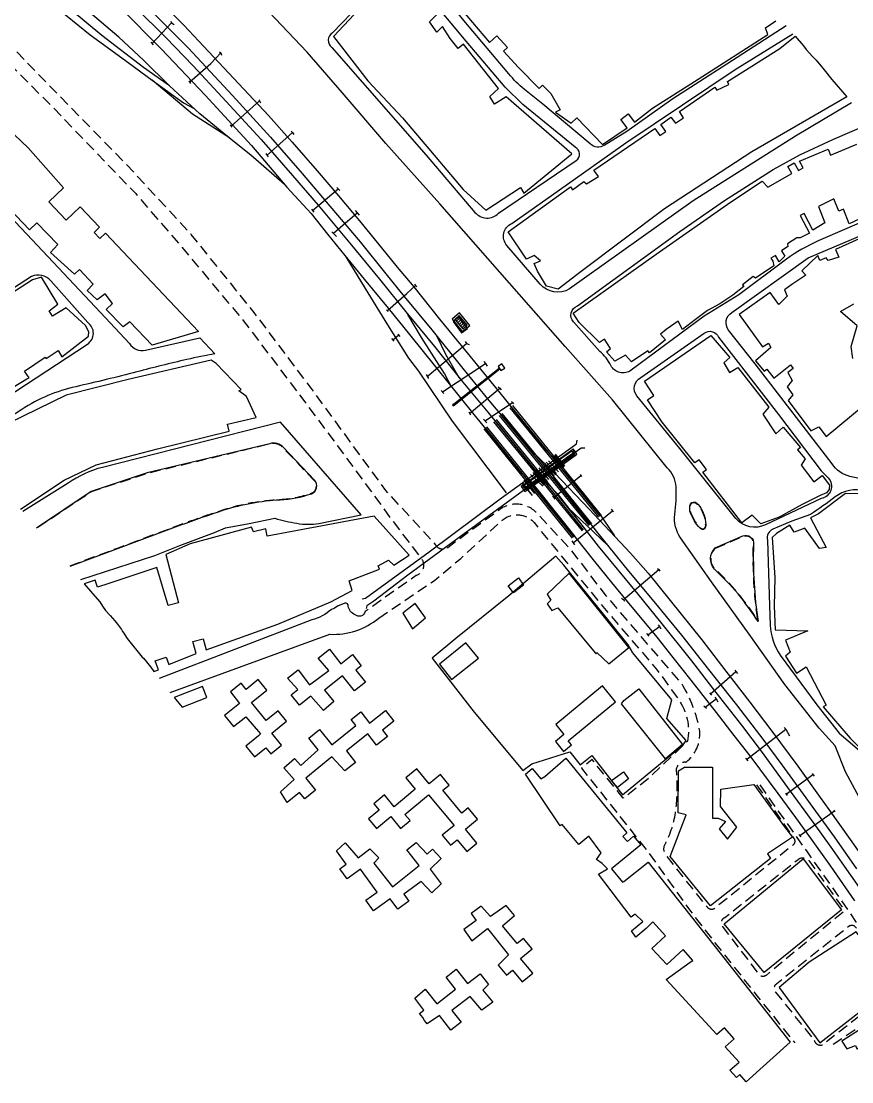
# Model space of a CAD drawing. Header units: metres. Extents: x 320405 to 332543, y 7395686 to 7410003.
# Drawn here: x 323756 to 324151, y 7399943 to 7400448 of the extents above; entities that cross this region are included whole.
import ezdxf

# ---------------------------------------------------------------- set-up
doc = ezdxf.new("R2010")
doc.units = ezdxf.units.M
doc.header["$LTSCALE"] = 10
doc.header["$MEASUREMENT"] = 0
for name, pattern in [('CENTER', [1.5, 0.75, -0.25, 0.25, -0.25]), ('CONTINUO', [0]), ('DASHED', [0.75, 0.5, -0.25]), ('TRACEJADO', [8.7, 8, -0.7]), ('TRACO-PONTO', [9.4, 8, -0.7, 0, -0.7])]:
    doc.linetypes.add(name, pattern=pattern)
for name, color, linetype in [('ALINHAMENTO_CORTES', 45, 'Continuous'), ('BUEIRO', 151, 'Continuous'), ('CAIXA', 45, 'Continuous'), ('Canteiro', 45, 'DASHED'), ('EDIFICAÇÃO', 30, 'Continuous'), ('Edificações', 30, 'Continuous'), ('EIXO', 45, 'CENTER'), ('H_EDIFICAÇÃO', 30, 'Continuous'), ('LASTRO', 45, 'Continuous'), ('Linha Férrea', 20, 'Continuous'), ('MURO', 30, 'Continuous'), ('PARALASTRO', 45, 'Continuous'), ('PASSARELA', 45, 'Continuous'), ('PILAR', 45, 'Continuous'), ('Pontes e Viadutos', 190, 'Continuous'), ('PONTOS', 45, 'Continuous'), ('Portico', 45, 'Continuous'), ('Subestacao Elétrica', 45, 'Continuous'), ('TRILHO', 45, 'Continuous'), ('Vias Primárias', 230, 'Continuous'), ('Vias Secundárias', 230, 'DASHED')]:
    doc.layers.add(name, color=color, linetype=linetype)

msp = doc.modelspace()

# ---------------------------------------------------------------- linework, layer by layer
at = {"layer": 'ALINHAMENTO_CORTES', "linetype": 'TRACO-PONTO'}
msp.add_polyline3d([(323995.39, 7400225.82, 739.41), (323995.41, 7400225.84, 738), (323995.54, 7400225.93, 737.08), (323995.54, 7400225.93, 730.2), (323995.61, 7400225.98, 738), (323995.62, 7400225.99, 739.41), (323995.86, 7400226.16, 730.18), (323995.92, 7400226.21, 729.02), (323997.61, 7400227.42, 729.14), (323997.81, 7400227.57, 737.93), (323998.25, 7400227.88, 728.95), (323998.39, 7400227.98, 737.92), (323998.56, 7400228.11, 739.33), (323998.93, 7400228.37, 729.14), (324000.12, 7400229.23, 739.27), (324000.59, 7400229.56, 737.83), (324002.4, 7400230.87, 729.23), (324002.5, 7400230.94, 729.23), (324003.03, 7400231.32, 729.04), (324003.15, 7400231.41, 729.04), (324003.65, 7400231.77, 739.12), (324003.69, 7400231.8, 729.23), (324003.78, 7400231.87, 729.23), (324004.05, 7400232.06, 737.71), (324004.5, 7400232.39, 737.67), (324005.67, 7400233.23, 729.23), (324006.3, 7400233.68, 729.03), (324006.52, 7400233.84, 739.02), (324006.96, 7400234.15, 729.21), (324007.09, 7400234.25, 729.21), (324007.75, 7400234.72, 729.01), (324008.05, 7400234.94, 737.53), (324008.4, 7400235.19, 729.17), (324009.69, 7400236.12, 738.87), (324010.13, 7400236.44, 737.44), (324010.66, 7400236.82, 729.19), (324011.3, 7400237.28, 729), (324011.94, 7400237.74, 729.18), (324013.01, 7400238.51, 738.73), (324013.98, 7400239.21, 737.25), (324014.09, 7400239.29, 738.66), (324015.08, 7400240, 737.2), (324016.11, 7400240.74, 738.56), (324018.25, 7400242.28, 738.42), (324018.28, 7400242.3, 737.01), (324018.65, 7400242.57, 728.55), (324018.66, 7400242.58, 736.04), (324018.75, 7400242.64, 736.99), (324018.94, 7400242.78, 738.4)], dxfattribs=at)
at = {"layer": 'BUEIRO', "linetype": 'TRACEJADO', "flags": 128}
for points in [[(323961.6, 7400265.75), (323983.35, 7400282.92)], [(323961.96, 7400265.29), (323983.72, 7400282.46)]]:
    msp.add_lwpolyline(points, dxfattribs=at)
at = {"layer": 'CAIXA', "linetype": 'CONTINUO'}
for points in [[(323982.85, 7400283.71, 728.69), (323984.22, 7400281.67, 728.69), (323986.04, 7400282.89, 728.69), (323984.66, 7400284.93, 728.7)], [(323961.12, 7400265.42, 730.6), (323961.48, 7400264.93, 730.6), (323961.95, 7400265.28, 730.58), (323961.61, 7400265.76, 730.58)]]:
    msp.add_polyline3d(points, close=True, dxfattribs=at)
at = {"layer": 'Canteiro', "flags": 128}
msp.add_lwpolyline([(323778.91, 7400188.77), (323801.96, 7400197.34), (323831.57, 7400208.37, -0.011241), (323852.19, 7400215.52, -0.066064), (323878.96, 7400220.38, 0.07239), (323893.8, 7400223.27, 0.543884), (323895.27, 7400229.34), (323880.45, 7400244.91, 0.295583), (323874.08, 7400246.69), (323815.73, 7400232.76), (323789.04, 7400223.96), (323762.96, 7400206.56)], format="xyb", dxfattribs=at)
msp.add_lwpolyline([(324076.57, 7400210.06), (324074.83, 7400213.59), (324074.44, 7400214.85), (324074.32, 7400216.09), (324074.38, 7400217.3), (324074.74, 7400218.04), (324075.3, 7400218.75), (324075.74, 7400218.89), (324076.8, 7400218.87), (324077.56, 7400218.33), (324078.08, 7400217.83), (324078.75, 7400216.86), (324079.25, 7400216.06), (324080.03, 7400214.63), (324080.95, 7400212.36), (324081.3, 7400210.91), (324081.45, 7400209.67), (324081.6, 7400208.26), (324081.53, 7400207.14), (324081.19, 7400206.6), (324080.68, 7400206.22), (324080.17, 7400206.22), (324079.32, 7400206.6), (324078.39, 7400207.65), (324077.56, 7400208.65), (324076.88, 7400209.71)], close=True, dxfattribs=at)
msp.add_lwpolyline([(324086.45, 7400197.14), (324099.46, 7400202.76, -0.593892), (324104.33, 7400198.95, 0.044193), (324106.37, 7400163.05, 0.064554), (324086.05, 7400187.32, -0.399523)], format="xyb", close=True, dxfattribs=at)
at = {"layer": 'EDIFICAÇÃO', "linetype": 'CONTINUO'}
for points in [[(323964.49, 7400309.14, 729.66), (323960.91, 7400306.17, 729.66), (323965.8, 7400300.26, 729.66), (323969.38, 7400303.22, 729.64)], [(323964.36, 7400307.88, 729.7), (323962.19, 7400306.09, 729.7), (323965.98, 7400301.51, 729.69), (323968.15, 7400303.3, 729.68)]]:
    msp.add_polyline3d(points, close=True, dxfattribs=at)
at = {"layer": 'Edificações'}
for points in [[(323962.57, 7400457.03), (323978.69, 7400437.85), (323982.21, 7400441.08), (323987.33, 7400435.51), (323985.49, 7400433.81), (323992.61, 7400426.07), (324002.43, 7400416.04), (324004.06, 7400417.63), (324007.94, 7400413.67), (324012.4, 7400405.93), (324010.25, 7400404.7), (324017.64, 7400399.53), (324020.32, 7400402.11), (324032.54, 7400389.43), (324044.34, 7400397.29), (324041.27, 7400401.23), (324044.74, 7400403.93), (324047.81, 7400399.99), (324056.4, 7400406.68), (324078.19, 7400420.47), (324111.28, 7400441.66), (324110.2, 7400444.96), (324115.23, 7400448.17)], [(323919.22, 7400456.48), (323904.38, 7400440.73), (323920.78, 7400419.73), (323937.34, 7400402.04), (323950.7, 7400386.4), (323966.15, 7400367.92), (323976.96, 7400358.14), (323993.44, 7400368.81), (323995.15, 7400366.17), (324017.97, 7400384.99), (323986.69, 7400412.09), (323981.16, 7400408.64), (323978.96, 7400412.18), (323983, 7400416.09), (323966.3, 7400437.08), (323963.76, 7400435.06), (323959.95, 7400439.85), (323956.38, 7400445.52), (323953.7, 7400442.81), (323950.1, 7400447.81), (323954.15, 7400451.8)], [(324141.88, 7400420.38), (324148.91, 7400412.04), (324103.7, 7400385.82), (324062.14, 7400358.75), (324022.43, 7400328.88), (324011.51, 7400320.55), (324005.94, 7400321.94), (324001.55, 7400329.11), (324000, 7400332.7), (324003.09, 7400334.03), (324000, 7400336.43), (323996.35, 7400334.82), (323987.57, 7400347.77), (324017.29, 7400369.21), (324018.28, 7400367.84), (324023.68, 7400371.73), (324024.98, 7400370.67), (324030.69, 7400374.19), (324028.4, 7400377.11), (324057.55, 7400397), (324059.89, 7400393.57), (324062.72, 7400395.51), (324060.42, 7400398.89), (324065.19, 7400402.38), (324067.31, 7400399.5), (324071.23, 7400402.03), (324069.3, 7400405.02), (324086.08, 7400416.62), (324087.04, 7400415.23), (324092.82, 7400417.98), (324092.17, 7400419.34), (324117.13, 7400435.09), (324124.35, 7400440.89), (324128.27, 7400436.33), (324129.62, 7400434.64), (324132.67, 7400431.2), (324134.37, 7400429.45), (324138.13, 7400424.92), (324141.88, 7400420.38)], [(323745.81, 7400400.31), (323758.99, 7400387.78), (323775.82, 7400368.7), (323768.82, 7400362.06), (323777.11, 7400353.32), (323783.79, 7400359.65), (323792.99, 7400349.94), (323790.36, 7400347.44), (323793.09, 7400344.55), (323795.77, 7400347.09), (323840.04, 7400300.36), (323818.06, 7400293.73), (323807.42, 7400304.89), (323804.14, 7400302.51), (323796.13, 7400310.71), (323799.11, 7400313.62), (323795.56, 7400318.29), (323791.81, 7400315.45), (323787.09, 7400319.85), (323789.9, 7400322.87), (323783.39, 7400329.87), (323781.04, 7400327.68), (323769.62, 7400337.88), (323773.01, 7400341.68), (323763.07, 7400352.07), (323759.65, 7400348.8), (323746.91, 7400362.12)], [(324160.5, 7400356.49), (324150.15, 7400351.64), (324147.43, 7400358.54), (324145.14, 7400357.64), (324142.84, 7400363.51), (324135.41, 7400359.76), (324138.52, 7400352.06), (324132.77, 7400348.6), (324128.69, 7400356.45), (324126.81, 7400355.48), (324131.12, 7400347.21), (324126.82, 7400344.97), (324125.11, 7400344.99), (324120.71, 7400342.04), (324120.94, 7400340.83), (324117.79, 7400338.66), (324119.47, 7400336.22), (324116.81, 7400333.51), (324115, 7400336.57), (324112.8, 7400335.27), (324113.67, 7400333.8), (324114.21, 7400331.58), (324105.45, 7400325.65), (324104.31, 7400326.51), (324099.35, 7400322.58), (324099.95, 7400321.82), (324094.73, 7400317.68), (324088.42, 7400313.49), (324082.57, 7400310.24), (324076.94, 7400306.1), (324070.76, 7400301.26), (324068.56, 7400305.19), (324062.9, 7400301.3), (324060.23, 7400299.03), (324062.56, 7400296.29), (324054.95, 7400290.08), (324054.1, 7400291.13), (324046.34, 7400285.94), (324043.54, 7400288.97), (324038.48, 7400286.17), (324034.53, 7400290.6), (324036.36, 7400292.23), (324033.58, 7400296.66), (324031.08, 7400295.09), (324021.48, 7400304.56), (324018.53, 7400309.05), (324058.22, 7400337.12), (324093.63, 7400361.84), (324108.62, 7400371.85), (324111.39, 7400368.97), (324122.86, 7400375.52), (324120.92, 7400378.93), (324123.86, 7400380.61), (324125.93, 7400376.98), (324128.25, 7400378.31), (324126.44, 7400381.47), (324140.04, 7400387.12), (324141.2, 7400384.35), (324153.73, 7400389.56)], [(324157.96, 7400345.82), (324143.53, 7400339.41), (324145.2, 7400335.67), (324140.07, 7400334.16), (324139.09, 7400335.35), (324136.11, 7400334.11), (324135.12, 7400336.47), (324127.53, 7400329.26), (324129.49, 7400327.2), (324122.71, 7400322.65), (324119.29, 7400320.15), (324120.59, 7400317.12), (324116.63, 7400313.22), (324112.51, 7400318.95), (324097.76, 7400308.37), (324108.74, 7400293.07), (324111.59, 7400294.79), (324112.83, 7400292.73), (324105.54, 7400286.4), (324109.54, 7400281.41), (324110.83, 7400282.44), (324114.27, 7400278.15), (324122.11, 7400284.43), (324123.45, 7400282.75), (324120.92, 7400280.73), (324122.9, 7400277.02), (324120.48, 7400273.98), (324123.28, 7400270.2), (324121.04, 7400267.44), (324131.83, 7400253.08), (324135.69, 7400254.9), (324139.09, 7400250.25), (324169.8, 7400275.74)], [(323734.12, 7400263.19), (323758.25, 7400277.78), (323759.43, 7400278.23), (323757.25, 7400281.5), (323767.13, 7400288.06), (323767.58, 7400287.39), (323773.32, 7400291.2), (323774.99, 7400288.26), (323787.72, 7400298.04), (323787.79, 7400300.1), (323786.28, 7400303.13), (323777.06, 7400311.6), (323770.56, 7400307.59), (323768.94, 7400310.21), (323773.03, 7400313.33), (323765.32, 7400326.11), (323761.08, 7400324.98), (323734.85, 7400308.11)], [(324151.86, 7400287.38), (324151.12, 7400293.17), (324153.95, 7400303.02), (324145.99, 7400309.81), (324152.28, 7400313.54)], [(323755.26, 7400215.78), (323776.07, 7400229.52), (323791.3, 7400236.75), (323820.63, 7400244.5), (323854.73, 7400252.83), (323853.93, 7400256.11), (323867.56, 7400259.44), (323862.93, 7400269.37), (323859.33, 7400272.1), (323860.43, 7400272.7), (323848.51, 7400285.11), (323846.17, 7400286.67), (323806.64, 7400277.48), (323777.01, 7400269.95), (323749.68, 7400256.72)], [(324158.63, 7400222.98), (324148.41, 7400223.21), (324135.52, 7400213.56), (324131.71, 7400211.58), (324139.08, 7400197.4), (324136.01, 7400197.03), (324128.95, 7400206.59), (324123.87, 7400204.72), (324121.8, 7400208.02), (324115.48, 7400204.05), (324113.34, 7400202.24), (324114.63, 7400183.2), (324114.38, 7400169.58), (324114.88, 7400158.25), (324130.37, 7400157.75), (324119.71, 7400153.32), (324122.06, 7400147.67), (324119.76, 7400145.69), (324125.05, 7400137.65), (324129.58, 7400140.62), (324139.07, 7400122.34), (324137.65, 7400121.6), (324150.52, 7400106.66), (324160.3, 7400097.03)], [(323946.92, 7399973.63), (323945.43, 7399975.64), (323947.42, 7399977.12), (323943.15, 7399982.86), (323948.05, 7399987.13), (323953.69, 7399980.18), (323962.62, 7399987.14), (323958.1, 7399992.95), (323962.92, 7399996.7), (323968.29, 7399989.8), (323974.3, 7399994.48), (323978.28, 7399989.36), (323975.55, 7399986.68), (323980.27, 7399980.92), (323975.08, 7399977.09), (323969.6, 7399983.71), (323960.81, 7399977.04), (323965.18, 7399971.39), (323960.3, 7399967.62), (323954.88, 7399974.62), (323949.07, 7399970.58), (323947.81, 7399972.3), (323946.92, 7399973.63)]]:
    msp.add_lwpolyline(points, dxfattribs=at)
for points in [[(323964.21, 7400307.1), (323961.46, 7400305.07), (323965.48, 7400299.63), (323968.32, 7400301.73)], [(324099.02, 7400209.27), (324080.45, 7400233.39), (324082.09, 7400234.61), (324078.63, 7400239.27), (324076.63, 7400237.78), (324061.08, 7400257.16), (324054.09, 7400267.83), (324057.11, 7400269.8), (324052.66, 7400276.59), (324084.19, 7400298.33), (324093.31, 7400287.91), (324090.39, 7400285.36), (324093.11, 7400280.77), (324097.04, 7400283.1), (324111.83, 7400264.22), (324109.01, 7400260.92), (324115.2, 7400251.53), (324118.62, 7400254.82), (324126.94, 7400245.15), (324125.47, 7400243.89), (324129.09, 7400239.68), (324127.3, 7400236.7), (324133.33, 7400228.79), (324137.17, 7400231.73), (324140.66, 7400227.17), (324140.5, 7400225.02), (324139.27, 7400223.49), (324136.35, 7400222.23), (324127.77, 7400217.94), (324116.79, 7400211.9), (324107.99, 7400208.7), (324103.88, 7400212.85)], [(323818.85, 7400138.46), (323820.98, 7400139.18), (323819.53, 7400143.46), (323824.76, 7400145.23), (323825.94, 7400141.74), (323839.04, 7400146.99), (323837.47, 7400152.68), (323842.27, 7400154.01), (323843.74, 7400148.71), (323877.9, 7400160.92), (323903.13, 7400171.6), (323913.38, 7400176.94), (323911.93, 7400181.6), (323926.3, 7400187.12), (323925.7, 7400188.68), (323930.66, 7400191.48), (323933.21, 7400189), (323940.54, 7400193.8), (323923.83, 7400212.35), (323884.78, 7400205.07), (323872.85, 7400202.93), (323872.24, 7400206.33), (323866.31, 7400204.91), (323865.31, 7400207.17), (323836.13, 7400199.18), (323824.58, 7400194.06), (323830.58, 7400171.07), (323825.71, 7400169.8), (323820.31, 7400187.94), (323797.36, 7400180.26), (323791.97, 7400178.53), (323790.87, 7400181.95), (323785.7, 7400180.15), (323789.56, 7400175.6), (323793.02, 7400171.58), (323794.43, 7400169.56), (323795.84, 7400167.53), (323798.05, 7400165.07), (323800.26, 7400162.61), (323801.52, 7400160.89), (323803.38, 7400158.34), (323803.97, 7400157.52), (323804.49, 7400156.73), (323805.83, 7400154.66), (323806.15, 7400154.15), (323813.31, 7400145.24), (323813.88, 7400144.73), (323817.32, 7400140.49)], [(324029.55, 7400146.81), (324029.93, 7400147.4), (324035.52, 7400142.03), (324045.2, 7400149.82), (324016.68, 7400185.23), (324006.2, 7400175.29), (324007.98, 7400172.35), (324006.16, 7400170.68), (324008.43, 7400167.51), (324011.33, 7400168.81), (324029.14, 7400147.3)], [(323992.49, 7400182.94), (323995.02, 7400179.55), (323990.1, 7400175.88), (323987.64, 7400179.18)], [(323943.37, 7400170.77), (323937.4, 7400166.24), (323942.07, 7400158.78), (323948.23, 7400163.94)], [(323887.44, 7400129.82), (323882.45, 7400135.32), (323887.56, 7400139.19), (323892.99, 7400132.03), (323902.12, 7400138.96), (323897.16, 7400144.77), (323902.44, 7400149), (323907.96, 7400142.08), (323913.43, 7400146.46), (323917.68, 7400141.15), (323915.05, 7400139.04), (323919.6, 7400133.35), (323914.46, 7400129.24), (323908.75, 7400136.38), (323900.21, 7400129.55), (323904.53, 7400124.15), (323899.67, 7400119.81), (323893.57, 7400126.62), (323888.18, 7400122.4), (323884.32, 7400127.33)], [(323960.63, 7400134.6), (323973.53, 7400144.83), (323967.46, 7400151.99), (323954.91, 7400141.87)], [(323868.7, 7400107.73), (323862.62, 7400102.79), (323866.71, 7400097.75), (323872.12, 7400102.15), (323874.5, 7400099.21), (323879.63, 7400103.38), (323875.04, 7400109.02), (323882.03, 7400114.7), (323877.99, 7400119.67), (323872.36, 7400115.1), (323865.37, 7400123.71), (323872.6, 7400129.58), (323868.53, 7400134.59), (323862.78, 7400129.91), (323860.43, 7400132.81), (323855.32, 7400128.66), (323859.7, 7400123.14), (323852.57, 7400117.47), (323856.75, 7400112.21), (323862.63, 7400116.88), (323869.7, 7400108.79)], [(323832.34, 7400121.39), (323844.06, 7400126.11), (323841.97, 7400131.32), (323828.52, 7400126.08), (323829.26, 7400125.16), (323830.8, 7400123.28)], [(324014.03, 7400100.36), (324017.86, 7400103.52), (324016.3, 7400105.42), (324038.83, 7400123.97), (324032.6, 7400131.53), (324010.32, 7400113.18), (324014.21, 7400108.45), (324010.14, 7400105.1)], [(324062.61, 7400096.9), (324041.62, 7400123.03), (324042.81, 7400124.54), (324049.93, 7400130.12), (324070.72, 7400103.61)], [(323885.63, 7400087.04), (323880.78, 7400092.49), (323885.84, 7400096.99), (323888.8, 7400093.65), (323897.18, 7400101.1), (323892.6, 7400106.66), (323897.79, 7400110.79), (323903.58, 7400103.5), (323915.1, 7400112.65), (323912.76, 7400115.59), (323917.37, 7400119.25), (323921.65, 7400113.86), (323929.18, 7400119.84), (323933.17, 7400114.81), (323927.73, 7400110.48), (323930.14, 7400107.45), (323924.98, 7400103.36), (323920.72, 7400108.72), (323910.57, 7400100.66), (323914.95, 7400095.15), (323909.81, 7400091.06), (323903.7, 7400097.74), (323891.27, 7400087.63), (323895.87, 7400081.98), (323890.7, 7400077.78), (323888.22, 7400080.82), (323882.42, 7400076.09), (323879.12, 7400081.11)], [(324074.37, 7400000), (324075.55, 7400000.74), (324070.96, 7400006.06), (324063.18, 7399998.85), (324056.06, 7400006.53), (324062.64, 7400012.63), (324056.6, 7400019.14), (324053.32, 7400016.1), (324048.48, 7400011.89), (324046.42, 7400014.99), (324051.87, 7400019.41), (324048.1, 7400022.79), (324046.3, 7400021.42), (324030.69, 7400041.91), (324035.02, 7400044.46), (324032.42, 7400047.07), (324029.77, 7400048.84), (324031.89, 7400052.02), (324026.02, 7400060.04), (324021.34, 7400056.11), (324013.38, 7400065.61), (324012.43, 7400064.97), (323995.91, 7400089.58), (323999.04, 7400092.26), (324003.27, 7400087.31), (324005.04, 7400088.42), (324015.1, 7400097.22), (324044.11, 7400061.54), (324042.29, 7400059.92), (324044.41, 7400057.43), (324047.39, 7400059.97), (324050.91, 7400055.85), (324036.8, 7400044.47), (324042.13, 7400038.06), (324042.72, 7400038.37), (324054.4, 7400047.66), (324088.59, 7400004.25), (324122.03, 7399961.86), (324100.96, 7399943.05), (324097.94, 7399946.45), (324096.4, 7399945.07), (324093.3, 7399948.55), (324097.63, 7399952.42), (324091.08, 7399959.77), (324095.33, 7399963.56), (324090.66, 7399968.8), (324087.04, 7399965.57), (324062.95, 7399991.75)], [(323961.85, 7400065.15), (323956.21, 7400060.48), (323960.2, 7400055.66), (323963.36, 7400058.27), (323968, 7400052.67), (323972.76, 7400056.61), (323967.24, 7400063.28), (323973.02, 7400068.06), (323968.54, 7400073.47), (323965.54, 7400070.98), (323956.52, 7400081.87), (323959.53, 7400084.37), (323955.4, 7400089.35), (323950, 7400084.88), (323944.09, 7400092.02), (323938.93, 7400087.74), (323943.36, 7400082.39), (323933.3, 7400074.05), (323928.68, 7400079.62), (323923.62, 7400075.43), (323926.12, 7400072.41), (323921.11, 7400068.27), (323924.89, 7400063.7), (323931.71, 7400069.34), (323936.38, 7400063.7), (323940.9, 7400067.44), (323938.47, 7400070.36), (323949.68, 7400079.64)], [(324039.72, 7400083.13), (324036.94, 7400086.58), (324042.56, 7400090.65), (324044.97, 7400087.34)], [(324084.04, 7400026.84), (324064.86, 7400050.31), (324072.37, 7400070.14), (324068.69, 7400071.17), (324068.86, 7400091.19), (324071.58, 7400092.89), (324085.03, 7400092.88), (324085.01, 7400068.64), (324087.75, 7400068.63), (324091.24, 7400067.02), (324088.09, 7400063.44), (324092.15, 7400058.52), (324096.64, 7400064.33), (324088.84, 7400074.12), (324088.89, 7400082.36), (324104.66, 7400084.6), (324119.32, 7400064.4), (324123.07, 7400059.61), (324111.2, 7400051.59), (324112.67, 7400049.42)], [(323916.11, 7400049.69), (323921.71, 7400053.91), (323926.08, 7400049.62), (323923.64, 7400047.14), (323932.56, 7400035.91), (323945.23, 7400045.97), (323939.29, 7400053.45), (323943.77, 7400057.01), (323949.09, 7400051.39), (323951.6, 7400053.78), (323955.76, 7400049.39), (323950.45, 7400044.37), (323955.7, 7400037.27), (323951.27, 7400033.04), (323946.2, 7400038.36), (323937.96, 7400032.42), (323940.34, 7400029.11), (323935.04, 7400025.29), (323931.48, 7400030.22), (323923.55, 7400024.49), (323919.9, 7400029.54), (323925.23, 7400033.39), (323917.34, 7400044.33), (323910.94, 7400039.71), (323907.48, 7400044.5), (323910.47, 7400046.66), (323905.91, 7400052.98), (323910.04, 7400056.91)], [(324109.53, 7399995.14), (324090.49, 7400018.19), (324128.14, 7400049.27), (324146.41, 7400024.92)], [(323977.86, 7400016.06), (323987.75, 7400003.45), (323982.88, 7399998.59), (323986.77, 7399993.9), (323989.64, 7399996.28), (323994.35, 7399990.61), (323999.41, 7399994.8), (323993.59, 7400001.81), (323999.06, 7400006.35), (323994.94, 7400011.32), (323991.98, 7400008.86), (323984.91, 7400017.39), (323990.68, 7400022.18), (323986.65, 7400027.05), (323979.29, 7400021.77), (323974.85, 7400026.66), (323969.95, 7400023.12), (323972.35, 7400019.8), (323966.44, 7400015.53), (323970.33, 7400010.16)], [(324130.98, 7400000), (324116.74, 7399987.99), (324136.16, 7399961.64), (324171.15, 7399988.87), (324161.19, 7400004.13), (324153.39, 7400014.49)], [(324164.82, 7399974.07), (324146.66, 7399962.44), (324149.03, 7399958.74), (324153.17, 7399960.29), (324153.76, 7399958.72), (324168.66, 7399967.57)]]:
    msp.add_lwpolyline(points, close=True, dxfattribs=at)
at = {"layer": 'EIXO', "linetype": 'CONTINUO'}
for points in [[(324026.77, 7400208.37, 728.86), (324008.6, 7400230.79, 729.01), (324004, 7400236.57, 729.05), (323984.15, 7400260.83, 729.2)], [(324031.39, 7400212.35, 728.79), (324013.24, 7400234.87, 728.98), (324008.73, 7400240.45, 729.03), (323989.27, 7400264.48, 729.23)], [(324023.6, 7400205.85, 728.82), (324005.6, 7400228.08, 729.02), (324000.74, 7400234.2, 729.06), (323981.42, 7400257.86, 729.25)], [(324018.85, 7400202.4, 728.8), (324001.39, 7400223.98, 728.94), (323996.16, 7400230.48, 728.97), (323976.8, 7400254.39, 729.15)], [(324010.12, 7400232.13, 728.98), (324005.18, 7400237.53, 729.03)], [(324005.76, 7400228.33, 729.02), (324000.76, 7400234.24, 729.06)]]:
    msp.add_polyline3d(points, dxfattribs=at)
at = {"layer": 'H_EDIFICAÇÃO', "color": 132, "linetype": 'CONTINUO', "flags": 128}
for points in [[(323962.31, 7400305.94), (323963.7, 7400307.34)], [(323962.95, 7400305.17), (323964.95, 7400307.17)], [(323963.59, 7400304.4), (323965.59, 7400306.39)], [(323964.23, 7400303.62), (323966.23, 7400305.62)], [(323964.87, 7400302.85), (323966.87, 7400304.85)], [(323965.51, 7400302.08), (323967.51, 7400304.07)]]:
    msp.add_lwpolyline(points, dxfattribs=at)
at = {"layer": 'LASTRO', "linetype": 'TRACEJADO'}
for p, q in [((324014.32, 7400235.78, 728.99), (324009.82, 7400241.39, 729.03)), ((324014.69, 7400236.17, 728.75), (324010.18, 7400241.83, 728.8)), ((324007.06, 7400229.79, 729.08), (324002.43, 7400235.47, 729.04)), ((324011.55, 7400233.52, 728.85), (324006.93, 7400238.78, 728.96)), ((324000.42, 7400223.2, 728.94), (323995.2, 7400229.53, 728.98)), ((324004.2, 7400226.71, 728.98), (323998.26, 7400232.25, 728.93)), ((324004.84, 7400227.2, 729.06), (323999.56, 7400233.21, 729.13))]:
    msp.add_line(p, q, dxfattribs=at)
at = {"layer": 'Linha Férrea', "flags": 128}
for points in [[(323826.28, 7400417.27), (323813.92, 7400426.08), (323793.98, 7400441.31), (323763.25, 7400466.91), (323736.89, 7400490.34), (323726.44, 7400500), (323719.33, 7400506.02), (323701.39, 7400522.95), (323677.99, 7400543.96), (323661.37, 7400560.26), (323635.07, 7400584.24), (323602.54, 7400613.66), (323569.61, 7400643.58), (323549.99, 7400661.45)], [(323542.37, 7400655.75), (323566.36, 7400636.85), (323601.74, 7400609.21), (323615.22, 7400596.05), (323639.16, 7400575.37), (323663.59, 7400552.78), (323671.17, 7400546.01), (323683.24, 7400534.45), (323707.09, 7400512.1), (323716.51, 7400503.1), (323735.05, 7400486.47), (323755, 7400468.96), (323770.92, 7400455.92), (323788.55, 7400441.6), (323803.61, 7400430.6), (323818.01, 7400420.06), (323832.89, 7400409.13), (323838.02, 7400406.42)], [(323881.1, 7400370.3), (323865.03, 7400384.25), (323855.72, 7400391.78), (323840.68, 7400403.96), (323826.28, 7400417.27), (323813.86, 7400429.56), (323802.18, 7400440.43), (323786.54, 7400453.61), (323768.1, 7400469.32), (323751.03, 7400483.93), (323732.58, 7400500), (323715.04, 7400515.08), (323699.51, 7400529.04)], [(323809.36, 7400461.23), (323822.64, 7400447.97), (323835.19, 7400435.43), (323856.38, 7400412.62), (323874.48, 7400392.84), (323889.55, 7400375.56), (323902.7, 7400359.98), (323917.1, 7400343), (323929.37, 7400327.75), (323938.15, 7400316.96), (323951.34, 7400301.05), (323966.11, 7400282.65), (323978.38, 7400267.51), (323991.64, 7400251.84), (323999.27, 7400243), (324009.83, 7400232.87), (324026.28, 7400215.75), (324045.85, 7400194.79), (324054.38, 7400185.19), (324064.88, 7400172.26), (324079.84, 7400153.45), (324091.33, 7400138.55), (324102.76, 7400123.86), (324113.32, 7400109.96), (324125.61, 7400093.27), (324136.24, 7400078.45), (324140.34, 7400072.68), (324150.56, 7400058.45), (324158.26, 7400047.63)], [(323802.73, 7400454.52), (323822.41, 7400434.69), (323843.34, 7400412.9), (323865.42, 7400388.87), (323882.12, 7400369.09), (323893.79, 7400356.51), (323901.51, 7400346.69), (323909.84, 7400336.56), (323919.01, 7400325.27), (323930.49, 7400311.43), (323940.68, 7400298.87), (323971.27, 7400260.8), (323982.79, 7400246.76), (323993.91, 7400232.8), (324001.42, 7400224.96), (324010.82, 7400213.21), (324019.59, 7400202.45), (324028.76, 7400190.85), (324036.89, 7400180.84), (324044.31, 7400171.74), (324058.41, 7400154.69), (324066.01, 7400145.01), (324074.69, 7400134.24), (324086.71, 7400118.96), (324095.19, 7400108.02), (324102.78, 7400098.32), (324116.19, 7400080.37), (324124.45, 7400068.9), (324132.02, 7400058.59), (324141.23, 7400045.74), (324152.56, 7400029.24)], [(323810.23, 7400454.46), (323824.49, 7400440.25), (323837.57, 7400426.83), (323851.44, 7400411.88), (323869.97, 7400391.68), (323884.82, 7400374.67), (323897.12, 7400360.48), (323913.06, 7400341.48), (323926.34, 7400325.18), (323938.91, 7400309.6), (323952.47, 7400293.18), (323966.04, 7400276.14), (323977.95, 7400261.86), (323988.2, 7400249.26), (324001.24, 7400233.22), (324010.93, 7400223.17), (324030.51, 7400198.12), (324049.39, 7400175.24), (324060.29, 7400161.93), (324075.02, 7400143.55), (324086.61, 7400128.36), (324098.83, 7400112.91), (324108.67, 7400099.86), (324120.71, 7400083.16), (324133.27, 7400066), (324141.34, 7400054.71), (324150.8, 7400041.49), (324159.26, 7400029.26)], [(323822.93, 7400456.42), (323833.07, 7400446.14), (323840.24, 7400438.57), (323873.42, 7400403.18), (323884.73, 7400390.41), (323896.62, 7400376.79), (323906.74, 7400364.9), (323916.83, 7400352.94), (323927.36, 7400340.18), (323934.82, 7400331), (323942.67, 7400321.54), (323954.95, 7400306.21), (323965.21, 7400293.67), (323975.86, 7400280.68), (323985.74, 7400268.55), (323997.52, 7400253.83), (324005.44, 7400244.09), (324013.35, 7400235.73), (324018.72, 7400228.92), (324030.83, 7400213.93), (324038.23, 7400202.95)], [(323854.87, 7400392.47), (323837.25, 7400403.74), (323818.01, 7400420.06)], [(323986.88, 7400223.57), (323961.13, 7400257.65), (323945.13, 7400281.48), (323940.33, 7400287.63), (323930.25, 7400303.55), (323919.62, 7400320.82), (323910.47, 7400335.79)], [(323960.64, 7400274.02), (323957.37, 7400280.31), (323951.1, 7400290.04), (323946.3, 7400297.53), (323939.88, 7400308.43)], [(323964.31, 7400278.31), (323957.96, 7400289.29), (323953.85, 7400297.92)], [(324005.12, 7400237.39), (324010, 7400229.79), (324021.45, 7400215.6), (324029.54, 7400205.29), (324045.04, 7400186.2), (324057.04, 7400171.79), (324070.27, 7400155.68), (324083.08, 7400139.38), (324096.43, 7400122.54), (324109.39, 7400105.54), (324117.98, 7400094.05), (324142.95, 7400059.72), (324153.63, 7400044.44)], [(324016.12, 7400216.52), (324035.03, 7400198.53)]]:
    msp.add_lwpolyline(points, dxfattribs=at)
at = {"layer": 'MURO', "linetype": 'CONTINUO'}
for points in [[(324019.53, 7400241.33, 736.52), (324020.33, 7400241.88, 736.54)], [(323994.55, 7400227.9, 729.12), (323994.52, 7400227.83, 730.13), (323999.03, 7400222.23, 730.29), (323999.11, 7400222.27, 728.77)], [(323994.55, 7400227.9, 729.12), (323999.11, 7400222.27, 728.77)]]:
    msp.add_polyline3d(points, dxfattribs=at)
at = {"layer": 'PARALASTRO', "linetype": 'CONTINUO'}
msp.add_polyline3d([(323995.02, 7400224.87, 737.07), (323995.76, 7400225.41, 737.07)], dxfattribs=at)
at = {"layer": 'PASSARELA', "linetype": 'TRACEJADO', "flags": 128}
for points in [[(323994.61, 7400227.13), (324017.75, 7400243.86)], [(323996.47, 7400224.72), (324019.53, 7400241.33)]]:
    msp.add_lwpolyline(points, dxfattribs=at)
at = {"layer": 'PASSARELA', "linetype": 'CONTINUO'}
for points in [[(324018.14, 7400243.49, 736.99), (323994.84, 7400226.62, 738)], [(323995.76, 7400225.41, 737.07), (324018.92, 7400242.19, 736.04)], [(323996.17, 7400225.19, 738), (324018.82, 7400241.55, 737.01)], [(324015.62, 7400239.26, 737.2), (324019.53, 7400241.33, 736.82)], [(323996.37, 7400224.65, 737.84), (323996.17, 7400225.19, 738)]]:
    msp.add_polyline3d(points, dxfattribs=at)
at = {"layer": 'PILAR', "linetype": 'CONTINUO'}
for points in [[(324017.75, 7400243.86, 736.54), (324018.54, 7400244.45, 736.52)], [(324019.53, 7400241.33, 736.52), (324017.75, 7400243.86, 736.54)], [(324019.13, 7400243.64, 728.64), (324018.31, 7400243.06, 728.62)], [(324018.31, 7400243.06, 728.62), (324018.92, 7400242.19, 728.5)], [(324018.34, 7400243.04, 736.05), (324019.15, 7400243.61, 736.05)], [(324018.92, 7400242.19, 736.04), (324018.34, 7400243.04, 736.05)], [(324020.33, 7400241.88, 736.54), (324018.54, 7400244.45, 736.52)], [(324018.92, 7400242.19, 728.5), (324019.74, 7400242.78, 728.64)], [(324018.92, 7400242.19, 736.04), (324019.73, 7400242.77, 736.03)], [(324019.74, 7400242.78, 728.64), (324019.13, 7400243.64, 728.64)], [(324019.15, 7400243.61, 736.05), (324019.73, 7400242.77, 736.03)], [(323994.61, 7400227.13, 737.59), (323993.77, 7400226.49, 737.6)], [(323993.77, 7400226.49, 737.6), (323994.4, 7400225.68, 737.07)], [(323993.78, 7400226.49, 737.89), (323994.61, 7400227.12, 737.89)], [(323995.23, 7400226.32, 730.16), (323994.39, 7400225.68, 730.76)], [(323995.23, 7400226.32, 737.08), (323994.61, 7400227.13, 737.59)], [(323995.02, 7400224.87, 737.08), (323995.63, 7400224.07, 737.53)], [(323995.63, 7400224.08, 737.84), (323996.47, 7400224.72, 737.84)], [(323995.63, 7400224.07, 737.53), (323996.47, 7400224.72, 737.53)], [(323996.47, 7400224.72, 737.53), (323995.86, 7400225.51, 737.08)]]:
    msp.add_polyline3d(points, dxfattribs=at)
for points in [[(323995.86, 7400225.51, 730.24), (323995.23, 7400226.32, 730.16), (323994.39, 7400225.68, 730.76), (323995.02, 7400224.87, 730.76)], [(323995.02, 7400224.87, 737.07), (323995.86, 7400225.51, 737.08), (323995.23, 7400226.32, 737.08), (323994.4, 7400225.68, 737.07)]]:
    msp.add_polyline3d(points, close=True, dxfattribs=at)
at = {"layer": 'Pontes e Viadutos'}
for points in [[(323918.04, 7400173.09), (323919.62, 7400173.39), (323950.07, 7400195.46), (323983.87, 7400220.57), (324020.16, 7400246.82), (324020.47, 7400248.64)], [(324024.19, 7400244.79), (324022.47, 7400244.79), (323995.02, 7400224.53), (323960.18, 7400199.26), (323939.9, 7400184.22), (323923.58, 7400171.96), (323920.38, 7400169.68), (323920.03, 7400168.41)]]:
    msp.add_lwpolyline(points, dxfattribs=at)
at = {"layer": 'PONTOS', "linetype": 'CONTINUO'}
for points in [[(324017.75, 7400243.86, 736.85), (324018.54, 7400244.44, 736.84)], [(324019.53, 7400241.33, 736.82), (324020.33, 7400241.88, 736.82)]]:
    msp.add_polyline3d(points, dxfattribs=at)
at = {"layer": 'Portico'}
for points in [[(323817.99, 7400437.47), (323827.31, 7400447.21)], [(323826.86, 7400448.02), (323827.31, 7400447.21), (323828.45, 7400446.56)], [(323817.43, 7400438.07), (323818.56, 7400436.88)], [(323835.89, 7400419.1), (323845.97, 7400427.92), (323850.8, 7400432.95)], [(323850.07, 7400433.41), (323850.8, 7400432.95), (323851.06, 7400431.88)], [(323835.48, 7400419.73), (323836.3, 7400418.46)], [(323855.63, 7400398.12), (323869.2, 7400410.19)], [(323868.78, 7400410.61), (323869.2, 7400410.19), (323869.64, 7400409.25)], [(323855.21, 7400398.65), (323856.05, 7400397.59)], [(323872.74, 7400384.25), (323884.96, 7400395.08)], [(323884.26, 7400395.72), (323884.96, 7400395.08), (323885.5, 7400394.16)], [(323872.17, 7400385), (323873.31, 7400383.49)], [(323894.49, 7400357.85), (323906.68, 7400368.22)], [(323906.01, 7400368.92), (323906.68, 7400368.22), (323907.38, 7400367.49)], [(323893.9, 7400358.61), (323895.07, 7400357.1)], [(323904.37, 7400347.15), (323915.7, 7400356.82)], [(323914.76, 7400357.92), (323915.7, 7400356.82), (323916.72, 7400355.63)], [(323903.69, 7400347.85), (323905.88, 7400345.58)], [(323930.09, 7400310.25), (323939.28, 7400318.44), (323943.54, 7400322.24)], [(323943.01, 7400322.84), (323943.54, 7400322.24), (323944.16, 7400321.55)], [(323929.71, 7400310.69), (323930.48, 7400309.81)], [(323932.09, 7400297.01), (323933.16, 7400295.67)], [(323935.62, 7400298.51), (323932.73, 7400296.22)], [(323935.15, 7400299.07), (323936.09, 7400297.95)], [(323967.14, 7400295.56), (323967.85, 7400294.62), (323969.02, 7400294.06)], [(323949.12, 7400278.87), (323967.85, 7400294.62)], [(323956.38, 7400271.53), (323976.76, 7400285.04)], [(323976.04, 7400286.01), (323976.76, 7400285.04), (323977.68, 7400283.82)], [(323948.61, 7400279.79), (323949.62, 7400277.96)], [(323955.77, 7400272.23), (323956.98, 7400270.83)], [(323969.26, 7400261.34), (323983.65, 7400273.34)], [(323982.88, 7400274), (323983.65, 7400273.34), (323984.25, 7400272.46)], [(323976.65, 7400257.75), (323989.68, 7400266.46)], [(323989.29, 7400266.98), (323989.68, 7400266.46), (323990.12, 7400265.86)], [(323968.82, 7400262.06), (323969.69, 7400260.61)], [(323975.88, 7400258.64), (323977.42, 7400256.85)], [(324009.33, 7400221.27), (324022.32, 7400231.74)], [(324021.9, 7400232.25), (324022.32, 7400231.74), (324022.71, 7400231.27)], [(324008.82, 7400222.04), (324009.85, 7400220.51)], [(324018.56, 7400199.69), (324037.34, 7400214.98)], [(324036.69, 7400215.69), (324037.34, 7400214.98), (324037.84, 7400214.43)], [(324017.89, 7400200.62), (324019.22, 7400198.76)], [(324042.39, 7400172.61), (324059.34, 7400186.91)], [(324058.86, 7400187.48), (324059.34, 7400186.91), (324059.89, 7400186.26)], [(324041.59, 7400173.37), (324043.19, 7400171.86)], [(324054.14, 7400155.87), (324059.78, 7400159.84)], [(324059.06, 7400160.56), (324059.78, 7400159.84), (324060.37, 7400158.74)], [(324053.56, 7400156.5), (324054.71, 7400155.24)], [(324095.61, 7400139.05), (324096.14, 7400138.45), (324096.92, 7400137.51)], [(324084.06, 7400127.76), (324096.11, 7400138.43)], [(324081.46, 7400121.46), (324086.77, 7400125.45)], [(324083.57, 7400128.32), (324084.55, 7400127.21)], [(324086.03, 7400126.15), (324086.77, 7400125.45), (324087.57, 7400124)], [(324080.8, 7400122.03), (324082.12, 7400120.89)], [(324101.2, 7400096.51), (324119.9, 7400110.92)], [(324119.05, 7400111.68), (324119.9, 7400110.92), (324121.69, 7400107.78)], [(324100.64, 7400097.13), (324101.76, 7400095.89)], [(324120.11, 7400079.94), (324132.81, 7400089.38)], [(324132.52, 7400089.82), (324133.38, 7400088.52)], [(324119.73, 7400080.54), (324120.49, 7400079.33)], [(324126.53, 7400060.3), (324143.07, 7400072.06)], [(324142.78, 7400072.42), (324143.07, 7400072.06), (324143.36, 7400071.7)], [(324126.08, 7400060.88), (324126.99, 7400059.71)]]:
    msp.add_lwpolyline(points, dxfattribs=at)
at = {"layer": 'Subestacao Elétrica'}
msp.add_lwpolyline([(323994.59, 7400091.27), (323998.92, 7400094.38), (324017.09, 7400100.17), (324021.92, 7400094), (324027.51, 7400098.37), (324042.17, 7400079.62), (324070.97, 7400103.55), (324072.42, 7400105.5), (324063.19, 7400116.11), (324065.68, 7400124.99), (324047.07, 7400147.23), (324044.75, 7400151.19), (324035.75, 7400162.39), (324014.1, 7400189.01), (324010.39, 7400193.38), (323988.01, 7400174.4), (323962.75, 7400154.16), (323951.39, 7400144.75), (323971.42, 7400119.1)], close=True, dxfattribs=at)
at = {"layer": 'TRILHO', "linetype": 'CONTINUO'}
for points in [[(324032.07, 7400212.76, 728.98), (324013.82, 7400235.42, 729.16), (324009.34, 7400240.96, 729.2), (323989.85, 7400265.02, 729.41)], [(324026.17, 7400207.88, 729.03), (324007.99, 7400230.31, 729.21), (324003.4, 7400236.09, 729.25), (323983.55, 7400260.34, 729.38)], [(324027.43, 7400208.79, 729.05), (324009.17, 7400231.39, 729.18), (324004.66, 7400237.04, 729.23), (323984.82, 7400261.32, 729.39)], [(324030.78, 7400211.85, 728.97), (324012.63, 7400234.38, 729.16), (324008.12, 7400239.96, 729.22), (323988.66, 7400263.98, 729.41)], [(323996.73, 7400231.12, 729.14), (323977.4, 7400254.86, 729.34)], [(324023, 7400205.37, 729.02), (324005, 7400227.6, 729.2), (324000.14, 7400233.72, 729.25), (323980.82, 7400257.37, 729.43)], [(324024.11, 7400206.44, 729), (324006.18, 7400228.7, 729.21), (324001.41, 7400234.64, 729.24), (323982, 7400258.38, 729.43)], [(323995.55, 7400229.98, 729.16), (323976.18, 7400253.89, 729.33)], [(324006.34, 7400228.88, 729.21), (324001.41, 7400234.64, 729.24)], [(324009.53, 7400231.59, 729.18), (324004.59, 7400236.98, 729.23)], [(324010.7, 7400232.69, 729.15), (324005.8, 7400238.03, 729.2)], [(324000.77, 7400223.48, 729.12), (323995.55, 7400229.98, 729.16)], [(324002.02, 7400224.55, 729.13), (323996.73, 7400231.12, 729.14)], [(324005.15, 7400227.81, 729.2), (324000.14, 7400233.72, 729.25)], [(324019.58, 7400202.76, 728.99), (324002.02, 7400224.55, 729.13)], [(324018.24, 7400201.9, 728.98), (324000.77, 7400223.48, 729.12)]]:
    msp.add_polyline3d(points, dxfattribs=at)
at = {"layer": 'Vias Primárias'}
for points in [[(324120.15, 7400445.84), (324091.74, 7400427.53), (324066.16, 7400411.15), (324044.12, 7400395.54), (324033.44, 7400388.91, -0.350462), (324026.76, 7400389.71), (324004.19, 7400408.51), (323995.36, 7400415.58, -0.058638), (323987.98, 7400423.06), (323966.59, 7400448.39), (323939.9, 7400481.57), (323938.8, 7400482.75)], [(324160.52, 7400067.97), (324148.3, 7400090.67), (324143.39, 7400102.96), (324135.88, 7400111.47), (324119.4, 7400132.26), (324102.46, 7400156.24), (324084.53, 7400181.14), (324069.78, 7400202.03, -0.190572), (324067.06, 7400213.23, 0.046425), (324067.65, 7400226.34, 0.197648), (324063.4, 7400235.43), (324037.37, 7400267.78), (324014.87, 7400293.21), (323983.71, 7400328.51), (323955.07, 7400361.14), (323929.42, 7400389.77), (323908.59, 7400414.16), (323891.95, 7400433.38), (323867.61, 7400458.99)], [(324151.14, 7400409.26), (324124.52, 7400393.28), (324075.75, 7400362.55), (324016.79, 7400320.59, -0.360585), (324002.93, 7400322.79), (323987.07, 7400341.32, -0.525615), (323989.4, 7400351.7), (324012.09, 7400367.75), (324043.66, 7400390.16), (324070.69, 7400408.31), (324095.84, 7400425), (324123.33, 7400442.07)], [(324187.27, 7400365.82), (324137.61, 7400344.39), (324135.39, 7400343.41, 0.049963), (324120.23, 7400334.79), (324097.57, 7400317.83), (324081.07, 7400307.55), (324046.2, 7400281.86, -0.463722), (324036.55, 7400284.15, 0.099644), (324031.31, 7400290.8), (324018.78, 7400304.84, -0.524314), (324020.64, 7400312.52), (324069.49, 7400347.86), (324090.72, 7400362.66), (324113.86, 7400377.43), (324126.67, 7400384.43), (324142.3, 7400391.77), (324159.64, 7400399.25)], [(323736.48, 7400369.73), (323758.34, 7400346.7), (323793.39, 7400309.29), (323807.25, 7400294.63, 0.322363), (323814.86, 7400291.42), (323840.78, 7400297.32), (323847.93, 7400289.65, 0.012628), (323834.59, 7400286.96, 0.007962), (323810.72, 7400281.11, -0.008862), (323781.6, 7400274.02, 0.088734), (323755.92, 7400263.23), (323728.94, 7400245.75)], [(324189.21, 7400223.03), (324150.44, 7400231.33, -0.206174), (324142.05, 7400237.28), (324105.24, 7400284.84), (324092.63, 7400301.01, -0.451876), (324094.21, 7400309.34), (324130.56, 7400335.4), (324151.15, 7400344.19), (324190.99, 7400361.28)], [(323722.64, 7400252.97), (323748.4, 7400268.81), (323772.5, 7400284.64), (323787.23, 7400294.35, 0.525503), (323787.43, 7400304.52), (323769.74, 7400324.49, 0.32739), (323760.52, 7400326.49), (323711.09, 7400294.65), (323694.94, 7400284.61)], [(323784.07, 7400182.23), (323819.38, 7400193.58), (323831.28, 7400198.38), (323847.72, 7400204.64), (323852.93, 7400206.75), (323864.23, 7400208.86), (323876.53, 7400211.38, 0.029609), (323886.95, 7400208.98, 0.08466), (323897.48, 7400208.93), (323917.66, 7400213.02), (323879.14, 7400257.12), (323794.37, 7400235.63, 0.092414), (323778.03, 7400228.08), (323756.38, 7400214.61)], [(323778.98, 7400188.59), (323802.03, 7400197.15), (323831.64, 7400208.18, -0.011241), (323852.25, 7400215.33, -0.066064), (323878.97, 7400220.18, 0.07239), (323893.87, 7400223.08, 0.543901), (323895.42, 7400229.47), (323880.6, 7400245.05, 0.295125), (323874.02, 7400246.88), (323815.67, 7400232.96), (323788.95, 7400224.14), (323762.85, 7400206.73)], [(324157.7, 7400224.47, 0.22689), (324143.41, 7400221.52, -0.017317), (324131.63, 7400213.19), (324122.86, 7400209.95), (324113.77, 7400206.17, 0.367319), (324111.14, 7400201.03), (324112.07, 7400169.7), (324112.51, 7400160.48, 0.137817), (324117.28, 7400146.17), (324134.69, 7400122.47), (324145.28, 7400109.04), (324178.75, 7400080.62)], [(323919.47, 7400166.93, -0.571941), (323914.69, 7400165.46, -0.267383), (323911.48, 7400169.52, 0.520535), (323909.88, 7400170.92), (323906.27, 7400169.57, -0.13362), (323903.45, 7400167.96, -0.116666), (323894.15, 7400162.99), (323821.43, 7400135.02)], [(323826.64, 7400128.4), (323902.65, 7400156.16, 0.190004), (323925.94, 7400163.88, 0.110882)]]:
    msp.add_lwpolyline(points, format="xyb", dxfattribs=at)
for points in [[(323983.01, 7400356.65), (324020.09, 7400381.8, 0.579652), (324019.62, 7400388.05), (323994.64, 7400408.4), (323986.23, 7400416.58), (323967.58, 7400438.55), (323949.11, 7400460.97), (323941.25, 7400470.67, 0.483876), (323930.94, 7400470.55), (323904.01, 7400442.5, 0.542154), (323903.6, 7400435.57), (323948.58, 7400384.2), (323971.83, 7400357.03, 0.449829)], [(324050.8, 7400278.39), (324081.04, 7400299.57, -0.474702), (324087.89, 7400297.64), (324116.35, 7400260.75), (324136.77, 7400233.96), (324140.04, 7400230.6, -0.610976), (324136.72, 7400220.79), (324110.26, 7400208.26, -0.336786), (324096.15, 7400211.23), (324069.42, 7400244.66), (324049, 7400269.72, -0.476008)], [(324086.33, 7400197.31), (324099.38, 7400202.94, -0.592657), (324104.53, 7400198.93, 0.04534), (324106.71, 7400162.15, 0.066505), (324085.9, 7400187.18, -0.401408)]]:
    msp.add_lwpolyline(points, format="xyb", close=True, dxfattribs=at)
msp.add_lwpolyline([(324076.4, 7400209.95), (324074.64, 7400213.52), (324074.24, 7400214.81), (324074.12, 7400216.09), (324074.18, 7400217.35), (324074.57, 7400218.15), (324075.18, 7400218.93), (324075.71, 7400219.09), (324076.86, 7400219.07), (324077.69, 7400218.49), (324078.23, 7400217.96), (324078.92, 7400216.97), (324079.43, 7400216.16), (324080.22, 7400214.71), (324081.14, 7400212.42), (324081.5, 7400210.95), (324081.65, 7400209.69), (324081.81, 7400208.26), (324081.72, 7400207.08), (324081.34, 7400206.46), (324080.75, 7400206.02), (324080.13, 7400206.02), (324079.2, 7400206.43), (324078.24, 7400207.52), (324077.4, 7400208.53), (324076.72, 7400209.59)], close=True, dxfattribs=at)
at = {"layer": 'Vias Secundárias', "flags": 128}
for points in [[(324106.01, 7400084.53), (324123.74, 7400058.96, -0.443276), (324122.94, 7400055.5), (324086.1, 7400025.66, -0.430896), (324082.53, 7400026.14), (324062.89, 7400050.96, -0.299168), (324062.42, 7400056.24, 0.092924), (324067.5, 7400072.21, 0.05235), (324067.85, 7400091.06, -0.489949), (324072.42, 7400095.29, 0.252621), (324078.91, 7400109.98, 0.096586), (324070.24, 7400132.72), (324034.37, 7400174.47), (324017.85, 7400196.06), (324001.32, 7400213.82, 0.407229), (323982.55, 7400214.71), (323958.83, 7400197.37, -0.480145), (323952.95, 7400198.96), (323929.32, 7400224.68), (323893.87, 7400273.19), (323866.61, 7400309.43), (323836.68, 7400346.47), (323804.96, 7400380.74), (323763.19, 7400423.5), (323730.82, 7400456.85), (323692.47, 7400494.87), (323688.48, 7400500), (323670.25, 7400518.33), (323647.03, 7400541.18), (323624.92, 7400562.92), (323613.16, 7400576.12), (323593.14, 7400595.95), (323574.03, 7400613.49), (323557.01, 7400629.08), (323541.05, 7400642.87), (323523.38, 7400659.01), (323514.35, 7400666.94), (323496.36, 7400682.01), (323485.99, 7400691.64), (323472.67, 7400703.06), (323467.58, 7400709.55), (323458.05, 7400718.6), (323455.15, 7400732.38), (323452.49, 7400748.58), (323449.6, 7400765.02), (323434.74, 7400787.2), (323423.56, 7400807.12), (323416.82, 7400822.31), (323405.5, 7400841.61), (323385.39, 7400871.12)], [(323379.08, 7400867.17), (323397.07, 7400840.94), (323410.24, 7400824.44), (323414.98, 7400814.73), (323422.45, 7400797.74), (323433.25, 7400782.12), (323443.91, 7400766.35), (323445.62, 7400761.37), (323446.41, 7400759.69), (323447.85, 7400748.77), (323450.26, 7400732.97), (323453.15, 7400718.65), (323458.96, 7400711.43), (323464.63, 7400706.56), (323465.79, 7400705.66), (323470.11, 7400700.37), (323480.2, 7400689.54), (323485.82, 7400684.81), (323498.61, 7400672.99), (323510.28, 7400661.37), (323522.28, 7400651.73), (323537.81, 7400637.69), (323547.06, 7400629.71), (323560.26, 7400617.48), (323571.19, 7400607.38), (323583.75, 7400596.04), (323601.69, 7400578.5), (323620.38, 7400559.91), (323636.93, 7400542.67), (323649.07, 7400529.14), (323666.87, 7400512.86), (323680.05, 7400500), (323723.38, 7400454.24), (323768.38, 7400409.46), (323810.17, 7400365.99), (323834, 7400338.27), (323861.93, 7400304.9), (323890.75, 7400266.79), (323913.58, 7400236.07), (323932.31, 7400210.47), (323946.27, 7400192.18, -0.519113), (323943.73, 7400184.1), (323919.47, 7400166.93)], [(323925.94, 7400163.88), (323952.53, 7400181.82), (323965.03, 7400192.23), (323984.48, 7400210.17, -0.423589), (324000, 7400209.3), (324031.67, 7400170.62), (324058.69, 7400139.09), (324068.67, 7400125.23, -0.207557), (324073.04, 7400105.2), (324053.6, 7400086.63), (324042.43, 7400078.03), (324027.62, 7400096.52), (324022.54, 7400092.44), (324054.12, 7400052.72), (324074.52, 7400024.26), (324086.94, 7400008.21), (324106.29, 7399983.85), (324124.17, 7399961.53)], [(324147.18, 7400023.75), (324110.51, 7399993.74, -0.527735), (324106.63, 7399994.97), (324089.82, 7400017.13, -0.475463), (324090.83, 7400021.29), (324125.72, 7400048.93, -0.464156), (324131.34, 7400047.79), (324146.88, 7400025.98), (324147.18, 7400023.75)]]:
    msp.add_lwpolyline(points, format="xyb", dxfattribs=at)
msp.add_lwpolyline([(324142.53, 7399960.92), (324176.22, 7399983.7), (324168.53, 7399996.52), (324149.6, 7400025.01), (324129.89, 7400052.96), (324115.05, 7400073.92), (324107.3, 7400085.05)], dxfattribs=at)
msp.add_lwpolyline([(324133.45, 7399962.76, 0.697906), (324139.28, 7399962.31), (324169.54, 7399985.48, 0.382057), (324171.15, 7399989.6), (324153.33, 7400016.54, 0.385539), (324150.08, 7400017.19), (324114.77, 7399989.07, 0.336431), (324114.99, 7399985.77)], format="xyb", close=True, dxfattribs=at)

doc.saveas('drawing.dxf')
